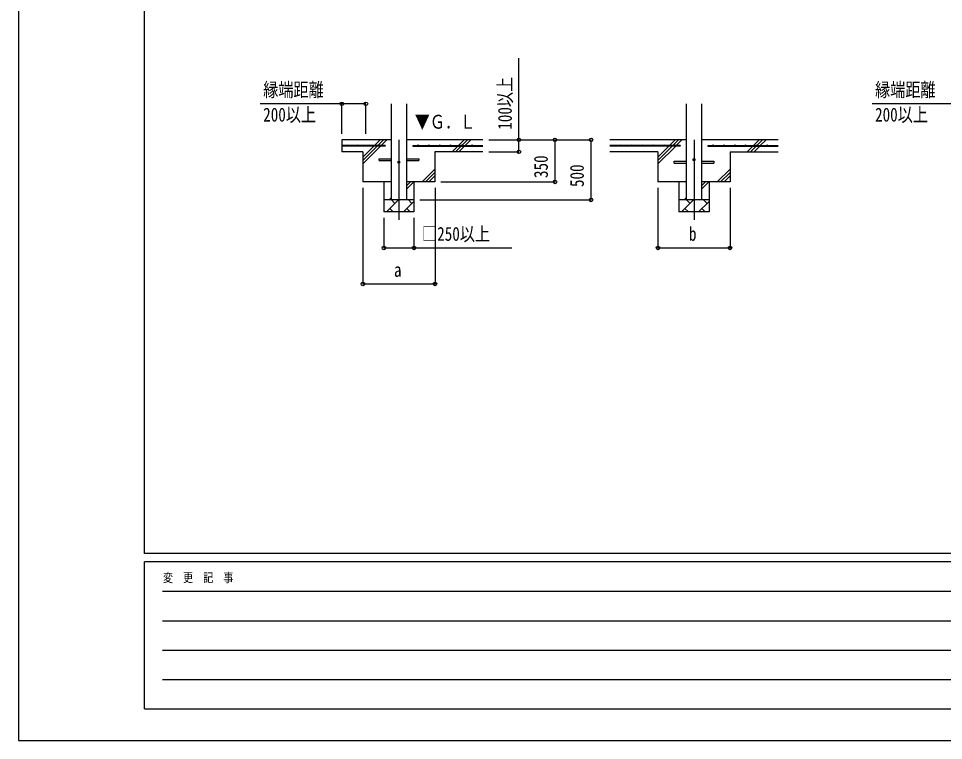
# Model space of a CAD drawing. Units: millimetres, scale not verified. Extents: x -14718 to 14718, y -10395 to 10395.
# Drawn here: x -14718 to -7012, y -10395 to -4383 of the extents above; entities that cross this region are included whole.
import ezdxf
from ezdxf.enums import TextEntityAlignment as Align

# ---------------------------------------------------------------- set-up
doc = ezdxf.new("R2010")
doc.units = ezdxf.units.MM
doc.header["$LTSCALE"] = 40
for name, color, linetype in [('0-4_YKK_12', 2, 'Continuous'), ('0-5_YKK_13', 4, 'Continuous'), ('0-6_YKK_A1', 4, 'Continuous'), ('0-7_YKK_D', 6, 'Continuous'), ('0-8_YKK_ZWAK', 7, 'Continuous')]:
    doc.layers.add(name, color=color, linetype=linetype)
doc.styles.add('ＭＳ ゴシック', font='')
doc.styles.get('ＭＳ ゴシック').set_extended_font_data('MS Gothic')

msp = doc.modelspace()

# ---------------------------------------------------------------- linework, layer by layer
at = {"layer": '0-4_YKK_12'}
for p, q in [((-11548.43, -5393.5), (-11548.43, -6059.45)), ((-9090.43, -5393.5), (-9090.43, -6059.45))]:
    msp.add_line(p, q, dxfattribs=at)
at = {"layer": '0-5_YKK_13'}
for p, q in [((-11713.43, -5550.5), (-11610.93, -5550.5)), ((-11713.43, -5566.5), (-11713.43, -5550.5)), ((-11713.43, -5566.5), (-11610.93, -5566.5)), ((-11485.93, -5550.5), (-11383.43, -5550.5)), ((-11485.93, -5566.5), (-11383.43, -5566.5)), ((-11383.43, -5550.5), (-11383.43, -5566.5)), ((-9255.43, -5570.5), (-9152.93, -5570.5)), ((-9255.43, -5586.5), (-9255.43, -5570.5)), ((-9255.43, -5586.5), (-9152.93, -5586.5)), ((-9027.93, -5570.5), (-8925.43, -5570.5)), ((-9027.93, -5586.5), (-8925.43, -5586.5)), ((-8925.43, -5570.5), (-8925.43, -5586.5))]:
    msp.add_line(p, q, dxfattribs=at)
for centre in [(-11548.43, -5578.5), (-9090.43, -5558.5)]:
    msp.add_circle(centre, 8, dxfattribs=at)
at = {"layer": '0-6_YKK_A1'}
for p, q in [((-11610.93, -5893.5), (-11610.93, -5093.5)), ((-11485.93, -5093.5), (-11485.93, -5893.5)), ((-9152.93, -5893.5), (-9152.93, -5093.5)), ((-9027.93, -5093.5), (-9027.93, -5893.5)), ((-11610.93, -5393.5), (-12023.43, -5393.5)), ((-12023.43, -5393.5), (-12023.43, -5493.5)), ((-11752.5, -5441), (-11705, -5393.5)), ((-11724.21, -5441), (-11676.71, -5393.5)), ((-11695.93, -5441), (-11648.43, -5393.5)), ((-10848.43, -5393.5), (-11485.93, -5393.5)), ((-11052.5, -5441), (-11005, -5393.5)), ((-11024.21, -5441), (-10976.71, -5393.5)), ((-10995.93, -5441), (-10948.43, -5393.5)), ((-9152.93, -5393.5), (-9790.43, -5393.5)), ((-9294.5, -5441), (-9247, -5393.5)), ((-9266.21, -5441), (-9218.71, -5393.5)), ((-9237.93, -5441), (-9190.43, -5393.5)), ((-8390.43, -5393.5), (-9027.93, -5393.5)), ((-8594.5, -5441), (-8547, -5393.5)), ((-8566.21, -5441), (-8518.71, -5393.5)), ((-8537.93, -5441), (-8490.43, -5393.5)), ((-11663.43, -5441), (-12023.43, -5441)), ((-11663.43, -5446), (-12023.43, -5446)), ((-11848.43, -5593.5), (-11700.93, -5446)), ((-11848.43, -5536.93), (-11757.5, -5446)), ((-11848.43, -5565.22), (-11729.21, -5446)), ((-11663.43, -5441), (-11663.43, -5446)), ((-11433.43, -5441), (-10848.43, -5441)), ((-11433.43, -5441), (-11433.43, -5446)), ((-11433.43, -5446), (-10848.43, -5446)), ((-11105, -5493.5), (-11057.5, -5446)), ((-11076.71, -5493.5), (-11029.21, -5446)), ((-11048.43, -5493.5), (-11000.93, -5446)), ((-9205.43, -5441), (-9790.43, -5441)), ((-9205.43, -5446), (-9790.43, -5446)), ((-9390.43, -5593.5), (-9242.93, -5446)), ((-9390.43, -5536.93), (-9299.5, -5446)), ((-9390.43, -5565.22), (-9271.21, -5446)), ((-9205.43, -5441), (-9205.43, -5446)), ((-8975.43, -5441), (-8390.43, -5441)), ((-8975.43, -5441), (-8975.43, -5446)), ((-8975.43, -5446), (-8390.43, -5446)), ((-8647, -5493.5), (-8599.5, -5446)), ((-8618.71, -5493.5), (-8571.21, -5446)), ((-8590.43, -5493.5), (-8542.93, -5446)), ((-11848.43, -5493.5), (-12023.43, -5493.5)), ((-11848.43, -5493.5), (-11848.43, -5743.5)), ((-10848.43, -5493.5), (-11248.43, -5493.5)), ((-11248.43, -5493.5), (-11248.43, -5743.5)), ((-9390.43, -5493.5), (-9790.43, -5493.5)), ((-9390.43, -5493.5), (-9390.43, -5743.5)), ((-8790.43, -5493.5), (-8790.43, -5743.5)), ((-8790.43, -5493.5), (-8390.43, -5493.5)), ((-11355, -5743.5), (-11248.43, -5636.93)), ((-11326.71, -5743.5), (-11248.43, -5665.22)), ((-11298.43, -5743.5), (-11248.43, -5693.5)), ((-8897, -5743.5), (-8790.43, -5636.93)), ((-8868.71, -5743.5), (-8790.43, -5665.22)), ((-8840.43, -5743.5), (-8790.43, -5693.5)), ((-11610.93, -5743.5), (-11848.43, -5743.5)), ((-11673.43, -5743.5), (-11673.43, -5993.5)), ((-11485.93, -5805.17), (-11424.26, -5743.5)), ((-11485.93, -5776.88), (-11452.55, -5743.5)), ((-11248.43, -5743.5), (-11485.93, -5743.5)), ((-11423.43, -5743.5), (-11423.43, -5993.5)), ((-9152.93, -5743.5), (-9390.43, -5743.5)), ((-9215.43, -5743.5), (-9215.43, -5993.5)), ((-9027.93, -5805.17), (-8966.26, -5743.5)), ((-9027.93, -5776.88), (-8994.55, -5743.5)), ((-8790.43, -5743.5), (-9027.93, -5743.5)), ((-8965.43, -5743.5), (-8965.43, -5993.5)), ((-11423.43, -5893.5), (-11673.43, -5893.5)), ((-11652.69, -5993.5), (-11552.69, -5893.5)), ((-11630.83, -5893.5), (-11610.93, -5873.6)), ((-11581.25, -5922.05), (-11609.8, -5893.5)), ((-11511.27, -5993.5), (-11423.43, -5905.66)), ((-11439.83, -5922.05), (-11468.38, -5893.5)), ((-8965.43, -5893.5), (-9215.43, -5893.5)), ((-9194.69, -5993.5), (-9094.69, -5893.5)), ((-9172.83, -5893.5), (-9152.93, -5873.6)), ((-9123.25, -5922.05), (-9151.8, -5893.5)), ((-9053.27, -5993.5), (-8965.43, -5905.66)), ((-8981.83, -5922.05), (-9010.38, -5893.5)), ((-11423.43, -5993.5), (-11673.43, -5993.5)), ((-11624.14, -5964.95), (-11595.59, -5993.5)), ((-11482.72, -5964.95), (-11454.17, -5993.5)), ((-8965.43, -5993.5), (-9215.43, -5993.5)), ((-9166.14, -5964.95), (-9137.59, -5993.5)), ((-9024.72, -5964.95), (-8996.17, -5993.5))]:
    msp.add_line(p, q, dxfattribs=at)
for centre in [(-11978.43, -5438.5), (-11888.43, -5438.5), (-11798.43, -5438.5), (-11708.43, -5438.5), (-11388.43, -5438.5), (-11298.43, -5438.5), (-11208.43, -5438.5), (-11118.43, -5438.5), (-11028.43, -5438.5), (-10938.43, -5438.5), (-9700.43, -5438.5), (-9610.43, -5438.5), (-9520.43, -5438.5), (-9430.43, -5438.5), (-9340.43, -5438.5), (-9250.43, -5438.5), (-8930.43, -5438.5), (-8840.43, -5438.5), (-8750.43, -5438.5), (-8660.43, -5438.5), (-8570.43, -5438.5), (-8480.43, -5438.5)]:
    msp.add_circle(centre, 2.5, dxfattribs=at)
at = {"layer": '0-7_YKK_D'}
for p, q in [((-12023.43, -5343.5), (-12023.43, -5092.5)), ((-11823.43, -5343.5), (-11823.43, -5092.5)), ((-10798.43, -5393.5), (-10547.43, -5393.5)), ((-10798.43, -5393.5), (-9947.43, -5393.5)), ((-10798.43, -5393.5), (-10247.43, -5393.5)), ((-10248.43, -5393.5), (-10248.43, -5743.5)), ((-9948.43, -5893.5), (-9948.43, -5393.5)), ((-10798.43, -5493.5), (-10547.43, -5493.5)), ((-11198.43, -5743.5), (-10247.43, -5743.5)), ((-11848.43, -5793.5), (-11848.43, -6594.5)), ((-11247.43, -5793.5), (-11247.43, -6594.5)), ((-9390.43, -5793.5), (-9390.43, -6294.5)), ((-8790.43, -5793.5), (-8790.43, -6294.5)), ((-11373.43, -5893.5), (-9947.43, -5893.5)), ((-11673.43, -6043.5), (-11673.43, -6294.5)), ((-11423.43, -6043.5), (-11423.43, -6294.5)), ((-9390.43, -6293.5), (-8790.43, -6293.5)), ((-11848.43, -6593.5), (-11247.43, -6593.5))]:
    msp.add_line(p, q, dxfattribs=at)
for points in [[(-10548.43, -5493.5), (-10548.43, -5393.5), (-10548.43, -4712.8)], [(-11823.43, -5093.5), (-12023.43, -5093.5), (-12704.13, -5093.5)], [(-6726.43, -5093.5), (-6926.43, -5093.5), (-7607.13, -5093.5)], [(-11673.43, -6293.5), (-11423.43, -6293.5), (-10608.33, -6293.5)]]:
    msp.add_lwpolyline(points, dxfattribs=at)
for centre in [(-12023.43, -5093.5), (-11823.43, -5093.5), (-10548.43, -5393.5), (-10248.43, -5393.5), (-9948.43, -5393.5), (-10548.43, -5493.5), (-10248.43, -5743.5), (-9948.43, -5893.5), (-11673.43, -6293.5), (-11423.43, -6293.5), (-9390.43, -6293.5), (-8790.43, -6293.5), (-11848.43, -6593.5), (-11247.43, -6593.5)]:
    msp.add_circle(centre, 14.88, dxfattribs=at)
at = {"layer": '0-8_YKK_ZWAK'}
for p, q in [((-13667.43, -8837.5), (-13667.43, 9712.5)), ((13632.57, -8837.5), (-13667.43, -8837.5)), ((-4567.43, -8907.5), (-13667.43, -8907.5)), ((-13667.43, -10132.5), (-13667.43, -8907.5)), ((-13518.68, -9152.5), (-4742.43, -9152.5)), ((-13518.68, -9397.5), (-4742.43, -9397.5)), ((-13518.68, -9642.5), (-4742.43, -9642.5)), ((-13518.68, -9887.5), (-4742.43, -9887.5)), ((-13667.43, -10132.5), (-4567.43, -10132.5))]:
    msp.add_line(p, q, dxfattribs=at)
msp.add_lwpolyline([(-14717.5, -10395), (14717.5, -10395), (14717.5, 10395), (-14717.5, 10395)], close=True, dxfattribs=at)

# ---------------------------------------------------------------- texts
at = {"layer": '0-6_YKK_A1', "style": 'ＭＳ ゴシック', "width": 0.8}
msp.add_text('▼Ｇ．Ｌ', height=115.5, dxfattribs=at).set_placement((-11416.72, -5335.08), align=Align.BOTTOM_LEFT)
at = {"layer": '0-7_YKK_D', "style": 'ＭＳ ゴシック', "width": 0.8}
for s, p in [('縁端距離', (-12679.13, -5068.5)), ('縁端距離', (-7582.13, -5068.5)), ('200以上', (-12679.13, -5276)), ('200以上', (-7582.13, -5276)), ('□250以上', (-11355.73, -6268.5)), ('b', (-9132.43, -6268.5)), ('a', (-11589.93, -6568.5))]:
    msp.add_text(s, height=115.5, dxfattribs=at).set_placement(p, align=Align.BOTTOM_LEFT)
for s, p in [('100以上', (-10573.43, -5309)), ('350', (-10273.43, -5711.3)), ('500', (-9973.43, -5786.3))]:
    msp.add_text(s, height=115.5, rotation=90, dxfattribs=at).set_placement(p, align=Align.BOTTOM_LEFT)
at = {"layer": '0-8_YKK_ZWAK', "style": 'ＭＳ ゴシック', "width": 0.8}
msp.add_text('変  更  記  事', height=76.98, dxfattribs=at).set_placement((-13514.59, -9100), align=Align.BOTTOM_LEFT)

doc.saveas('drawing.dxf')
